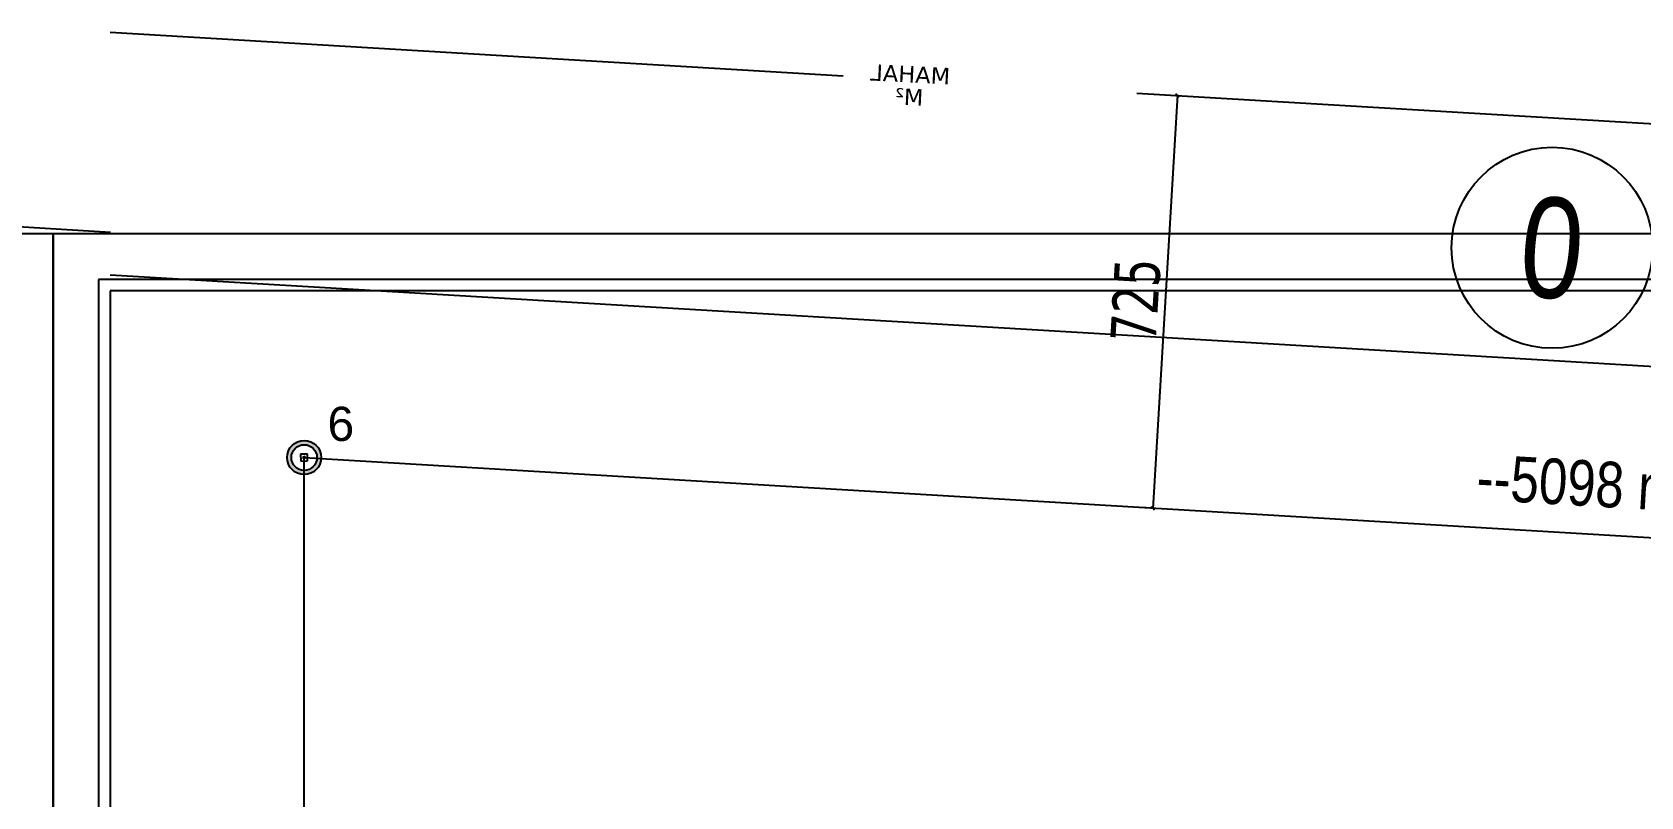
# Model space of a CAD drawing. Header units: millimetres. Extents: x 43168.9 to 43194.6, y -25545.1 to -25543.4.
# Drawn here: x 43174.809 to 43175.373, y -25543.708 to -25543.439 of the extents above; entities that cross this region are included whole.
import ezdxf
from ezdxf.enums import TextEntityAlignment as Align

# ---------------------------------------------------------------- set-up
doc = ezdxf.new("R2010")
doc.units = ezdxf.units.MM
doc.header["$LTSCALE"] = 200
doc.linetypes.add('DASHDOT', pattern=[1, 0.5, -0.25, 0, -0.25])
for name, color, linetype in [('arsasiniri_sgh', 10, 'Continuous'), ('gor-2_sgh', 161, 'Continuous'), ('olcu-uyg_sgh', 193, 'Continuous'), ('pafta_sgh', 11, 'Continuous'), ('sembol_sgh', 8, 'Continuous'), ('yapi-yaklasma_sgh', 41, 'DASHDOT'), ('yazi-mahal_sgh', 12, 'Continuous')]:
    doc.layers.add(name, color=color, linetype=linetype)
doc.styles.add('1-200', font='arial.ttf', dxfattribs={"height": 60})
doc.styles.add('ARIAL', font='arial.ttf')
doc.styles.add('dim', font='VERDANA.TTF', dxfattribs={"width": 0.7})
doc.styles.add('text1', font='VERDANA.TTF')
doc.styles.add('text2', font='arial.ttf')

msp = doc.modelspace()

# ---------------------------------------------------------------- hatches: boundary and pattern name
h = msp.add_hatch(color=256)
edge = h.paths.add_edge_path()
edge.add_arc((43174.904, -25543.58847), 0.006, 0, 360)
edge = h.paths.add_edge_path(flags=16)
edge.add_arc((43174.904, -25543.58847), 0.0045, 0, 360)

# ---------------------------------------------------------------- linework, layer by layer
at = {"color": 0, "linetype": 'ByBlock', "lineweight": -2}
for p, q in [((43175.21105, -25543.46208), (43175.20993, -25543.46081)), ((43174.90517, -25543.58724), (43174.90277, -25543.5873)), ((43174.90277, -25543.5873), (43174.90283, -25543.5897)), ((43174.90443, -25543.58888), (43174.90357, -25543.58806)), ((43174.90441, -25543.58804), (43174.90359, -25543.5889)), ((43174.90523, -25543.58964), (43174.90517, -25543.58724)), ((43174.90283, -25543.5897), (43174.90523, -25543.58964)), ((43175.20132, -25543.60555), (43175.20245, -25543.60682))]:
    msp.add_line(p, q, dxfattribs=at)
msp.add_circle((43175.34195, -25543.51485), 0.03528)
at = {"color": 0, "linetype": 'Continuous', "lineweight": -2}
for radius in [0.006, 0.0045]:
    msp.add_circle((43174.904, -25543.58847), radius, dxfattribs=at)
at = {"layer": 'arsasiniri_sgh', "color": 14}
for p, q in [((43174.904, -25543.58847), (43175.92176, -25543.64889)), ((43174.904, -25544.89), (43174.904, -25543.58847))]:
    msp.add_line(p, q, dxfattribs=at)
at = {"layer": 'gor-2_sgh'}
for p, q in [((43174.83588, -25543.52433), (43174.90736, -25543.52858)), ((43174.90736, -25543.52858), (43175.30322, -25543.5521)), ((43175.30322, -25543.5521), (43175.91871, -25543.58868))]:
    msp.add_line(p, q, dxfattribs=at)
at = {"layer": 'olcu-uyg_sgh'}
for p, q in [((43175.21051, -25543.46119), (43175.20187, -25543.60644)), ((43175.2065, -25543.46121), (43175.21149, -25543.4615)), ((43175.1979, -25543.60595), (43175.20289, -25543.60625))]:
    msp.add_line(p, q, dxfattribs=at)
at = {"layer": 'pafta_sgh'}
for p, q in [((43174.81588, -25543.51), (43173.63588, -25543.51)), ((43174.81588, -25543.51), (43174.81588, -25544.97)), ((43175.99588, -25543.51), (43174.81588, -25543.51)), ((43174.81588, -25544.97), (43174.81588, -25543.51)), ((43174.83188, -25543.526), (43174.83188, -25544.954)), ((43175.97988, -25543.526), (43174.83188, -25543.526)), ((43174.83588, -25543.53), (43174.83588, -25544.95)), ((43175.97588, -25543.53), (43174.83588, -25543.53))]:
    msp.add_line(p, q, dxfattribs=at)
at = {"layer": 'yapi-yaklasma_sgh', "color": 40}
for p, q in [((43174.83588, -25543.43918), (43175.09321, -25543.45447)), ((43175.19616, -25543.46059), (43175.67311, -25543.48894)), ((43174.59764, -25543.49515), (43174.83601, -25543.50932))]:
    msp.add_line(p, q, dxfattribs=at)

# ---------------------------------------------------------------- texts
at = {"color": 7, "style": 'text1', "text_generation_flag": 4}
for tag, text, height, p in [('MAHAL', '', 0.00577, (43175.1167, -25543.45395)), ('M²', 'm²', 0.005769, (43175.1163, -25543.46184))]:
    msp.add_attdef(tag, text=text, height=height, rotation=177.1468, dxfattribs=at).set_placement(p, align=Align.MIDDLE)
at = {"style": 'ARIAL', "width": 0.8}
msp.add_attdef('0', text='00', height=0.03528, rotation=354.9971, dxfattribs=at).set_placement((43175.34195, -25543.51485), align=Align.MIDDLE)
at = {"layer": 'olcu-uyg_sgh', "color": 2, "style": 'dim', "width": 0.7}
msp.add_text('725', height=0.016, rotation=86.5989, dxfattribs=at).set_placement((43175.20282, -25543.54837))
at = {"layer": 'sembol_sgh', "color": 1, "ltscale": 50, "style": '1-200'}
msp.add_text('6', height=0.012, rotation=1.3638, dxfattribs=at).set_placement((43174.91233, -25543.58277))
at = {"layer": 'yazi-mahal_sgh', "style": 'text2', "width": 0.8}
msp.add_text('--5098 m--', height=0.016, rotation=356.6962, dxfattribs=at).set_placement((43175.31511, -25543.60325))

doc.saveas('drawing.dxf')
